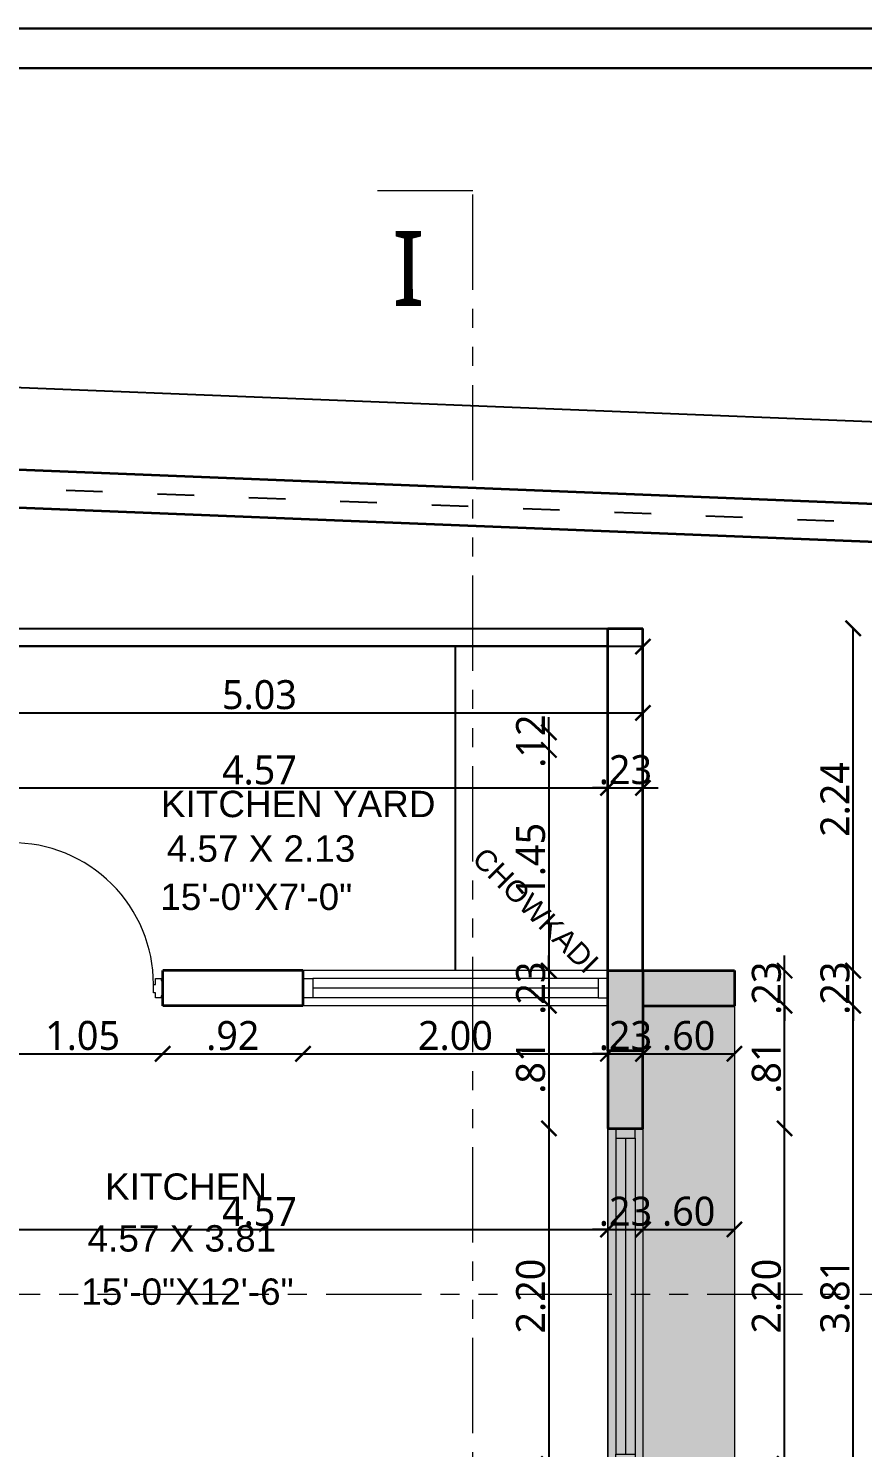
# Model space of a CAD drawing. Extents: x 2450 to 2649, y -7 to 131.
# Drawn here: x 2469.02 to 2474.49, y 39.05 to 48.36 of the extents above; entities that cross this region are included whole.
import ezdxf

# ---------------------------------------------------------------- set-up
doc = ezdxf.new("R2010")
doc.units = 0
doc.header["$MEASUREMENT"] = 0
doc.header["$PDMODE"] = 34
for name, pattern in [('ACAD_ISO03W100', [30, 12, -18]), ('HIDDEN', [0.375, 0.25, -0.125]), ('PHANTOM2', [1.25, 0.625, -0.125, 0.125, -0.125, 0.125, -0.125])]:
    doc.linetypes.add(name, pattern=pattern)
doc.layers.add('BAS LINE', color=130, linetype='Continuous')
for name, color, linetype, lineweight in [('COLUMN', 5, 'Continuous', 35), ('DOOR-WINDOW', 35, 'Continuous', 13), ('PLOT', 230, 'Continuous', 35), ('SECTION LINE', 3, 'PHANTOM2', 5), ('TEXT-1', 7, 'Continuous', 9), ('WALL', 30, 'Continuous', 35), ('WINDOW-LINE', 25, 'Continuous', 9)]:
    doc.layers.add(name, color=color, linetype=linetype, lineweight=lineweight)
for name, color, linetype, lineweight, true_color in [('DIM_1', 7, 'Continuous', 13, 0x000000), ('HEATCH BEAM BOTTOM', 7, 'Continuous', 13, 0x92bdc9), ('R.C.C PROJATION', 7, 'HIDDEN', 13, 0xa32900), ('SHEET', 7, 'Continuous', 30, 0x121212), ('WORKING DIM', 7, 'Continuous', 15, 0x292929)]:
    doc.layers.add(name, color=color, linetype=linetype, lineweight=lineweight, true_color=true_color)
doc.layers.add('TALLOS', color=7, linetype='Continuous', true_color=0x763432)
doc.styles.add('AR', font='arial.ttf')
doc.styles.add('ARIAL', font='arial.ttf')
doc.styles.add('COMPLEX', font='complex.shx')
doc.styles.get("Standard").update_dxf_attribs({"font": 'malgunsl.ttf'})
doc.dimstyles.new('2310', dxfattribs={"dimtxt": 0.19, "dimasz": 0.08, "dimexe": 0.18, "dimexo": 0.0625, "dimgap": 0.005, "dimtad": 0, "dimzin": 0, "dimdsep": 46, "dimtxsty": 'AR', "dimblk": 'ARCHTICK', "dimcen": 0.09, "dimse1": 1, "dimse2": 1, "dimaunit": 1, "dimadec": 4, "dimazin": 0, "dimtfac": 1, "dimtofl": 0, "dimtmove": 0, "dimatfit": 3, "dimfxl": 0.18, "dimtolj": 1, "dimtzin": 0, "dimarcsym": 0})
doc.dimstyles.new('R07', dxfattribs={"dimtxt": 0.19, "dimasz": 0.1, "dimexe": 0.18, "dimexo": 0.0625, "dimgap": 0.02, "dimtad": 1, "dimzin": 4, "dimdsep": 46, "dimtxsty": 'Standard', "dimblk": 'ARCHTICK', "dimcen": 0, "dimse1": 1, "dimse2": 1, "dimclrd": 256, "dimclre": 48, "dimclrt": 256, "dimadec": 0, "dimazin": 0, "dimtm": 1e-09, "dimtfac": 1, "dimtix": 1, "dimtmove": 1, "dimatfit": 3, "dimfxl": 0.18, "dimtolj": 1, "dimtzin": 0, "dimlwe": 15, "dimarcsym": 0})

# ---------------------------------------------------------------- blocks, each defined once
blk = doc.blocks.new('_ArchTick')
at = {"color": 0, "linetype": 'ByBlock', "const_width": 0.15}
blk.add_lwpolyline([(-0.5, -0.5), (0.5, 0.5)], dxfattribs=at)
blk = doc.blocks.new('*D3021')
at = {"layer": 'DEFPOINTS', "color": 0, "transparency": 16777216}
for p in [(2452.0549, 46.0174), (2476.1273, 45.7138), (2476.101, 45.0546)]:
    blk.add_point(p, dxfattribs=at)
at = {"layer": 'DIM_1', "color": 0, "lineweight": -2, "transparency": 16777216}
for p, q in [((2452.0813, 46.6765), (2463.4105, 46.2229)), ((2476.1273, 45.7138), (2464.7981, 46.1674))]:
    blk.add_line(p, q, dxfattribs=at)
at = {"layer": 'DIM_1', "color": 0, "lineweight": -2, "transparency": 16777216, "xscale": 0.08, "yscale": 0.08, "zscale": 0.08}
for p, rotation in [((2452.0813, 46.6765), 177.707262996254), ((2476.1273, 45.7138), 357.7072629962539)]:
    blk.add_blockref('_ArchTick', p, dxfattribs=dict(at, rotation=rotation))
at = {"layer": 'DIM_1', "color": 0, "transparency": 16777216, "char_height": 0.19, "attachment_point": 5, "rotation": 357.70726, "style": 'AR'}
for s, insert in [('\\A1;24.07', (2464.1084, 46.2971)), ('\\A1;[78\'-11 1/2"]', (2464.0992, 46.0673))]:
    blk.add_mtext(s, dxfattribs=dict(at, insert=insert))
blk = doc.blocks.new('*U26')
at = {"layer": 'WINDOW-LINE'}
for p, q in [((175536.9, -38809.01), (175536.9, -38730.75)), ((175545.9, -38809.01), (175545.9, -38730.75))]:
    blk.add_line(p, q, dxfattribs=at)
at = {"layer": 'WINDOW-LINE', "color": 35, "true_color": 0x9d754d}
for p, q in [((175538.9, -38806.51), (175538.9, -38733.25)), ((175543.9, -38806.51), (175543.9, -38733.25))]:
    blk.add_line(p, q, dxfattribs=at)
at = {"layer": 'WINDOW-LINE', "color": 4, "true_color": 0x24ffff}
blk.add_line((175541.4, -38806.51), (175541.4, -38733.25), dxfattribs=at)
at = {"layer": 'WINDOW-LINE'}
for points in [[(175536.9, -38730.75), (175545.9, -38730.75), (175545.9, -38730.75), (175536.9, -38730.75)], [(175536.9, -38809.01), (175545.9, -38809.01), (175545.9, -38809.01), (175536.9, -38809.01)]]:
    blk.add_lwpolyline(points, close=True, dxfattribs=at)
at = {"layer": 'WINDOW-LINE', "color": 35, "true_color": 0x9d754d}
for points in [[(175538.9, -38730.75), (175543.9, -38730.75), (175543.9, -38733.25), (175538.9, -38733.25)], [(175538.9, -38809.01), (175543.9, -38809.01), (175543.9, -38806.51), (175538.9, -38806.51)]]:
    blk.add_lwpolyline(points, close=True, dxfattribs=at)
blk = doc.blocks.new('*U15')
at = {"layer": 'DOOR-WINDOW'}
for points in [[(0.0492, 0.954), (0.0492, 0.0263), (0.0605, 0.0263), (0.0605, 0.954), (0.0492, 0.954)], [(0, 0.05), (0, -0.05), (0.0105, -0.05), (0.0105, -0.0625), (0.048, -0.0625), (0.048, -0.0313), (0.0605, -0.0313), (0.0605, 0.025), (0.048, 0.025), (0.048, 0.0625), (0.0105, 0.0625), (0.0105, 0.05)], [(1.05, 0.05), (1.05, -0.05), (1.0395, -0.05), (1.0395, -0.0625), (1.002, -0.0625), (1.002, -0.0313), (0.9895, -0.0313), (0.9895, 0.025), (1.002, 0.025), (1.002, 0.0625), (1.0395, 0.0625), (1.0395, 0.05)]]:
    blk.add_lwpolyline(points, close=True, dxfattribs=at)
blk.add_arc((0.0605, 0.025), 0.929, 360, 90.36666, dxfattribs=at)
blk = doc.blocks.new('*U38')
at = {"layer": 'WINDOW-LINE'}
for p, q in [((175536.9, -38812.92), (175536.9, -38726.84)), ((175545.9, -38812.92), (175545.9, -38726.84))]:
    blk.add_line(p, q, dxfattribs=at)
at = {"layer": 'WINDOW-LINE', "color": 35, "true_color": 0x9d754d}
for p, q in [((175538.9, -38810.42), (175538.9, -38729.34)), ((175543.9, -38810.42), (175543.9, -38729.34))]:
    blk.add_line(p, q, dxfattribs=at)
at = {"layer": 'WINDOW-LINE', "color": 4, "true_color": 0x24ffff}
blk.add_line((175541.4, -38810.42), (175541.4, -38729.34), dxfattribs=at)
at = {"layer": 'WINDOW-LINE'}
for points in [[(175536.9, -38726.84), (175545.9, -38726.84), (175545.9, -38726.84), (175536.9, -38726.84)], [(175536.9, -38812.92), (175545.9, -38812.92), (175545.9, -38812.92), (175536.9, -38812.92)]]:
    blk.add_lwpolyline(points, close=True, dxfattribs=at)
at = {"layer": 'WINDOW-LINE', "color": 35, "true_color": 0x9d754d}
for points in [[(175538.9, -38726.84), (175543.9, -38726.84), (175543.9, -38729.34), (175538.9, -38729.34)], [(175538.9, -38812.92), (175543.9, -38812.92), (175543.9, -38810.42), (175538.9, -38810.42)]]:
    blk.add_lwpolyline(points, close=True, dxfattribs=at)
blk = doc.blocks.new('*D3039')
at = {"layer": 'DEFPOINTS', "color": 0, "transparency": 16777216}
for p in [(2472.8201, 43.3769), (2468.2501, 43.1014), (2472.8201, 43.1014)]:
    blk.add_point(p, dxfattribs=at)
at = {"layer": 'WORKING DIM', "lineweight": -2, "transparency": 16777216}
blk.add_line((2468.2501, 43.3769), (2472.8201, 43.3769), dxfattribs=at)
at = {"layer": 'WORKING DIM', "lineweight": -2, "transparency": 16777216, "xscale": 0.1, "yscale": 0.1, "zscale": 0.1, "rotation": 180}
blk.add_blockref('_ArchTick', (2468.2501, 43.3769), dxfattribs=at)
at = {"layer": 'WORKING DIM', "lineweight": -2, "transparency": 16777216, "xscale": 0.1, "yscale": 0.1, "zscale": 0.1}
blk.add_blockref('_ArchTick', (2472.8201, 43.3769), dxfattribs=at)
at = {"layer": 'WORKING DIM', "transparency": 16777216, "insert": (2470.5351, 43.4935), "char_height": 0.19, "attachment_point": 5}
blk.add_mtext('\\A1;4.57', dxfattribs=at)
blk = doc.blocks.new('*D3040')
at = {"layer": 'DEFPOINTS', "color": 0, "transparency": 16777216}
for p in [(2473.0501, 43.3769), (2472.8201, 43.1014), (2473.0501, 43.1014)]:
    blk.add_point(p, dxfattribs=at)
at = {"layer": 'WORKING DIM', "lineweight": -2, "transparency": 16777216}
for p, q in [((2472.8201, 43.3769), (2472.7201, 43.3769)), ((2472.8201, 43.3769), (2473.0501, 43.3769)), ((2473.0501, 43.3769), (2473.1501, 43.3769))]:
    blk.add_line(p, q, dxfattribs=at)
at = {"layer": 'WORKING DIM', "lineweight": -2, "transparency": 16777216, "xscale": 0.1, "yscale": 0.1, "zscale": 0.1}
blk.add_blockref('_ArchTick', (2472.8201, 43.3769), dxfattribs=at)
at = {"layer": 'WORKING DIM', "lineweight": -2, "transparency": 16777216, "xscale": 0.1, "yscale": 0.1, "zscale": 0.1, "rotation": 180}
blk.add_blockref('_ArchTick', (2473.0501, 43.3769), dxfattribs=at)
at = {"layer": 'WORKING DIM', "transparency": 16777216, "insert": (2472.9351, 43.4952), "char_height": 0.19, "attachment_point": 5}
blk.add_mtext('\\A1;.23', dxfattribs=at)
blk = doc.blocks.new('*D3046')
at = {"layer": 'DEFPOINTS', "color": 0, "transparency": 16777216}
for p in [(2473.0501, 43.8688), (2468.0201, 43.335), (2473.0501, 43.22)]:
    blk.add_point(p, dxfattribs=at)
at = {"layer": 'WORKING DIM', "lineweight": -2, "transparency": 16777216}
blk.add_line((2468.0201, 43.8688), (2473.0501, 43.8688), dxfattribs=at)
at = {"layer": 'WORKING DIM', "lineweight": -2, "transparency": 16777216, "xscale": 0.1, "yscale": 0.1, "zscale": 0.1, "rotation": 180}
blk.add_blockref('_ArchTick', (2468.0201, 43.8688), dxfattribs=at)
at = {"layer": 'WORKING DIM', "lineweight": -2, "transparency": 16777216, "xscale": 0.1, "yscale": 0.1, "zscale": 0.1}
blk.add_blockref('_ArchTick', (2473.0501, 43.8688), dxfattribs=at)
at = {"layer": 'WORKING DIM', "transparency": 16777216, "insert": (2470.5351, 43.9871), "char_height": 0.19, "attachment_point": 5}
blk.add_mtext('\\A1;5.03', dxfattribs=at)
blk = doc.blocks.new('*D3064')
at = {"layer": 'DEFPOINTS', "color": 0, "transparency": 16777216}
for p in [(2473.7998, 41.9485), (2474.429, 41.9485), (2473.7998, 38.1385)]:
    blk.add_point(p, dxfattribs=at)
at = {"layer": 'WORKING DIM', "lineweight": -2, "transparency": 16777216}
blk.add_line((2474.429, 38.1385), (2474.429, 41.9485), dxfattribs=at)
at = {"layer": 'WORKING DIM', "lineweight": -2, "transparency": 16777216, "xscale": 0.1, "yscale": 0.1, "zscale": 0.1}
for p, rotation in [((2474.429, 41.9485), 90), ((2474.429, 38.1385), 270)]:
    blk.add_blockref('_ArchTick', p, dxfattribs=dict(at, rotation=rotation))
at = {"layer": 'WORKING DIM', "transparency": 16777216, "insert": (2474.3102, 40.0435), "char_height": 0.19, "attachment_point": 5, "rotation": 90}
blk.add_mtext('\\A1;3.81', dxfattribs=at)
blk = doc.blocks.new('*D3065')
at = {"layer": 'DEFPOINTS', "color": 0, "transparency": 16777216}
for p in [(2473.3501, 42.1785), (2473.9793, 42.1785), (2473.3501, 41.9485)]:
    blk.add_point(p, dxfattribs=at)
at = {"layer": 'WORKING DIM', "lineweight": -2, "transparency": 16777216}
for p, q in [((2473.9793, 42.1785), (2473.9793, 42.2785)), ((2473.9793, 41.9485), (2473.9793, 42.1785)), ((2473.9793, 41.9485), (2473.9793, 41.8485))]:
    blk.add_line(p, q, dxfattribs=at)
at = {"layer": 'WORKING DIM', "lineweight": -2, "transparency": 16777216, "xscale": 0.1, "yscale": 0.1, "zscale": 0.1}
for p, rotation in [((2473.9793, 42.1785), 270), ((2473.9793, 41.9485), 90)]:
    blk.add_blockref('_ArchTick', p, dxfattribs=dict(at, rotation=rotation))
at = {"layer": 'WORKING DIM', "transparency": 16777216, "insert": (2473.861, 42.0635), "char_height": 0.19, "attachment_point": 5, "rotation": 90}
blk.add_mtext('\\A1;.23', dxfattribs=at)
blk = doc.blocks.new('*D3069')
at = {"layer": 'DEFPOINTS', "color": 0, "transparency": 16777216}
for p in [(2472.4855, 41.1435), (2473.9793, 41.1435), (2472.8202, 38.9435)]:
    blk.add_point(p, dxfattribs=at)
at = {"layer": 'WORKING DIM', "lineweight": -2, "transparency": 16777216}
blk.add_line((2473.9793, 38.9435), (2473.9793, 41.1435), dxfattribs=at)
at = {"layer": 'WORKING DIM', "lineweight": -2, "transparency": 16777216, "xscale": 0.1, "yscale": 0.1, "zscale": 0.1}
for p, rotation in [((2473.9793, 41.1435), 90), ((2473.9793, 38.9435), 270)]:
    blk.add_blockref('_ArchTick', p, dxfattribs=dict(at, rotation=rotation))
at = {"layer": 'WORKING DIM', "transparency": 16777216, "insert": (2473.861, 40.0435), "char_height": 0.19, "attachment_point": 5, "rotation": 90}
blk.add_mtext('\\A1;2.20', dxfattribs=at)
blk = doc.blocks.new('*D3071')
at = {"layer": 'DEFPOINTS', "color": 0, "transparency": 16777216}
for p in [(2473.3501, 41.9485), (2473.9793, 41.9485), (2473.0502, 41.1435)]:
    blk.add_point(p, dxfattribs=at)
at = {"layer": 'WORKING DIM', "lineweight": -2, "transparency": 16777216}
blk.add_line((2473.9793, 41.1435), (2473.9793, 41.9485), dxfattribs=at)
at = {"layer": 'WORKING DIM', "lineweight": -2, "transparency": 16777216, "xscale": 0.1, "yscale": 0.1, "zscale": 0.1}
for p, rotation in [((2473.9793, 41.9485), 90), ((2473.9793, 41.1435), 270)]:
    blk.add_blockref('_ArchTick', p, dxfattribs=dict(at, rotation=rotation))
at = {"layer": 'WORKING DIM', "transparency": 16777216, "insert": (2473.8605, 41.546), "char_height": 0.19, "attachment_point": 5, "rotation": 90}
blk.add_mtext('\\A1;.81', dxfattribs=at)
blk = doc.blocks.new('*D3072')
at = {"layer": 'DEFPOINTS', "color": 0, "transparency": 16777216}
for p in [(2473.3501, 42.1785), (2474.429, 42.1785), (2473.3501, 41.9485)]:
    blk.add_point(p, dxfattribs=at)
at = {"layer": 'WORKING DIM', "lineweight": -2, "transparency": 16777216}
for p, q in [((2474.429, 42.1785), (2474.429, 42.2785)), ((2474.429, 41.9485), (2474.429, 42.1785)), ((2474.429, 41.9485), (2474.429, 41.8485))]:
    blk.add_line(p, q, dxfattribs=at)
at = {"layer": 'WORKING DIM', "lineweight": -2, "transparency": 16777216, "xscale": 0.1, "yscale": 0.1, "zscale": 0.1}
for p, rotation in [((2474.429, 42.1785), 270), ((2474.429, 41.9485), 90)]:
    blk.add_blockref('_ArchTick', p, dxfattribs=dict(at, rotation=rotation))
at = {"layer": 'WORKING DIM', "transparency": 16777216, "insert": (2474.3107, 42.0635), "char_height": 0.19, "attachment_point": 5, "rotation": 90}
blk.add_mtext('\\A1;.23', dxfattribs=at)
blk = doc.blocks.new('*D3073')
at = {"layer": 'DEFPOINTS', "color": 0, "transparency": 16777216}
for p in [(2473.0501, 44.4235), (2474.429, 44.4235), (2473.0501, 42.1785)]:
    blk.add_point(p, dxfattribs=at)
at = {"layer": 'WORKING DIM', "lineweight": -2, "transparency": 16777216}
blk.add_line((2474.429, 42.1785), (2474.429, 44.4235), dxfattribs=at)
at = {"layer": 'WORKING DIM', "lineweight": -2, "transparency": 16777216, "xscale": 0.1, "yscale": 0.1, "zscale": 0.1}
for p, rotation in [((2474.429, 44.4235), 90), ((2474.429, 42.1785), 270)]:
    blk.add_blockref('_ArchTick', p, dxfattribs=dict(at, rotation=rotation))
at = {"layer": 'WORKING DIM', "transparency": 16777216, "insert": (2474.311, 43.301), "char_height": 0.19, "attachment_point": 5, "rotation": 90}
blk.add_mtext('\\A1;2.24', dxfattribs=at)
blk = doc.blocks.new('*D3145')
at = {"layer": 'DEFPOINTS', "color": 0, "transparency": 16777216}
for p in [(2472.8201, 43.7414), (2472.4331, 43.6264), (2472.8201, 43.6264)]:
    blk.add_point(p, dxfattribs=at)
at = {"layer": 'WORKING DIM', "lineweight": -2, "transparency": 16777216}
for p, q in [((2472.4331, 43.7414), (2472.4331, 43.8414)), ((2472.4331, 43.7414), (2472.4331, 43.6264)), ((2472.4331, 43.6264), (2472.4331, 43.5264))]:
    blk.add_line(p, q, dxfattribs=at)
at = {"layer": 'WORKING DIM', "lineweight": -2, "transparency": 16777216, "xscale": 0.1, "yscale": 0.1, "zscale": 0.1}
for p, rotation in [((2472.4331, 43.7414), 270), ((2472.4331, 43.6264), 90)]:
    blk.add_blockref('_ArchTick', p, dxfattribs=dict(at, rotation=rotation))
at = {"layer": 'WORKING DIM', "transparency": 16777216, "insert": (2472.3146, 43.6839), "char_height": 0.19, "attachment_point": 5, "rotation": 90}
blk.add_mtext('\\A1;.12', dxfattribs=at)
blk = doc.blocks.new('*D3146')
at = {"layer": 'DEFPOINTS', "color": 0, "transparency": 16777216}
for p in [(2472.8201, 43.6264), (2472.4331, 42.1785), (2472.8202, 42.1785)]:
    blk.add_point(p, dxfattribs=at)
at = {"layer": 'WORKING DIM', "lineweight": -2, "transparency": 16777216}
blk.add_line((2472.4331, 43.6264), (2472.4331, 42.1785), dxfattribs=at)
at = {"layer": 'WORKING DIM', "lineweight": -2, "transparency": 16777216, "xscale": 0.1, "yscale": 0.1, "zscale": 0.1}
for p, rotation in [((2472.4331, 43.6264), 90), ((2472.4331, 42.1785), 270)]:
    blk.add_blockref('_ArchTick', p, dxfattribs=dict(at, rotation=rotation))
at = {"layer": 'WORKING DIM', "transparency": 16777216, "insert": (2472.3143, 42.9024), "char_height": 0.19, "attachment_point": 5, "rotation": 90}
blk.add_mtext('\\A1;1.45', dxfattribs=at)
blk = doc.blocks.new('*D3147')
at = {"layer": 'DEFPOINTS', "color": 0, "transparency": 16777216}
for p in [(2472.8202, 42.1785), (2472.4331, 41.9485), (2472.8201, 41.9485)]:
    blk.add_point(p, dxfattribs=at)
at = {"layer": 'WORKING DIM', "lineweight": -2, "transparency": 16777216}
for p, q in [((2472.4331, 42.1785), (2472.4331, 42.2785)), ((2472.4331, 42.1785), (2472.4331, 41.9485)), ((2472.4331, 41.9485), (2472.4331, 41.8485))]:
    blk.add_line(p, q, dxfattribs=at)
at = {"layer": 'WORKING DIM', "lineweight": -2, "transparency": 16777216, "xscale": 0.1, "yscale": 0.1, "zscale": 0.1}
for p, rotation in [((2472.4331, 42.1785), 270), ((2472.4331, 41.9485), 90)]:
    blk.add_blockref('_ArchTick', p, dxfattribs=dict(at, rotation=rotation))
at = {"layer": 'WORKING DIM', "transparency": 16777216, "insert": (2472.3148, 42.0635), "char_height": 0.19, "attachment_point": 5, "rotation": 90}
blk.add_mtext('\\A1;.23', dxfattribs=at)
blk = doc.blocks.new('*D3148')
at = {"layer": 'DEFPOINTS', "color": 0, "transparency": 16777216}
for p in [(2472.8201, 41.9485), (2472.4331, 41.1435), (2472.9352, 41.1435)]:
    blk.add_point(p, dxfattribs=at)
at = {"layer": 'WORKING DIM', "lineweight": -2, "transparency": 16777216}
blk.add_line((2472.4331, 41.9485), (2472.4331, 41.1435), dxfattribs=at)
at = {"layer": 'WORKING DIM', "lineweight": -2, "transparency": 16777216, "xscale": 0.1, "yscale": 0.1, "zscale": 0.1}
for p, rotation in [((2472.4331, 41.9485), 90), ((2472.4331, 41.1435), 270)]:
    blk.add_blockref('_ArchTick', p, dxfattribs=dict(at, rotation=rotation))
at = {"layer": 'WORKING DIM', "transparency": 16777216, "insert": (2472.3142, 41.546), "char_height": 0.19, "attachment_point": 5, "rotation": 90}
blk.add_mtext('\\A1;.81', dxfattribs=at)
blk = doc.blocks.new('*D3149')
at = {"layer": 'DEFPOINTS', "color": 0, "transparency": 16777216}
for p in [(2472.9352, 41.1435), (2472.4331, 38.9435), (2472.9351, 38.9435)]:
    blk.add_point(p, dxfattribs=at)
at = {"layer": 'WORKING DIM', "lineweight": -2, "transparency": 16777216}
blk.add_line((2472.4331, 41.1435), (2472.4331, 38.9435), dxfattribs=at)
at = {"layer": 'WORKING DIM', "lineweight": -2, "transparency": 16777216, "xscale": 0.1, "yscale": 0.1, "zscale": 0.1}
for p, rotation in [((2472.4331, 41.1435), 90), ((2472.4331, 38.9435), 270)]:
    blk.add_blockref('_ArchTick', p, dxfattribs=dict(at, rotation=rotation))
at = {"layer": 'WORKING DIM', "transparency": 16777216, "insert": (2472.3148, 40.0435), "char_height": 0.19, "attachment_point": 5, "rotation": 90}
blk.add_mtext('\\A1;2.20', dxfattribs=at)
blk = doc.blocks.new('*D3178')
at = {"layer": 'DEFPOINTS', "color": 0, "transparency": 16777216}
for p in [(2468.8502, 41.9485), (2469.9002, 41.9485), (2469.9002, 41.633)]:
    blk.add_point(p, dxfattribs=at)
at = {"layer": 'WORKING DIM', "lineweight": -2, "transparency": 16777216}
blk.add_line((2468.8502, 41.633), (2469.9002, 41.633), dxfattribs=at)
at = {"layer": 'WORKING DIM', "lineweight": -2, "transparency": 16777216, "xscale": 0.1, "yscale": 0.1, "zscale": 0.1, "rotation": 180}
blk.add_blockref('_ArchTick', (2468.8502, 41.633), dxfattribs=at)
at = {"layer": 'WORKING DIM', "lineweight": -2, "transparency": 16777216, "xscale": 0.1, "yscale": 0.1, "zscale": 0.1}
blk.add_blockref('_ArchTick', (2469.9002, 41.633), dxfattribs=at)
at = {"layer": 'WORKING DIM', "transparency": 16777216, "insert": (2469.3752, 41.7518), "char_height": 0.19, "attachment_point": 5}
blk.add_mtext('\\A1;1.05', dxfattribs=at)
blk = doc.blocks.new('*D3179')
at = {"layer": 'DEFPOINTS', "color": 0, "transparency": 16777216}
for p in [(2470.8202, 42.0635), (2469.9002, 41.9485), (2470.8202, 41.633)]:
    blk.add_point(p, dxfattribs=at)
at = {"layer": 'WORKING DIM', "lineweight": -2, "transparency": 16777216}
blk.add_line((2469.9002, 41.633), (2470.8202, 41.633), dxfattribs=at)
at = {"layer": 'WORKING DIM', "lineweight": -2, "transparency": 16777216, "xscale": 0.1, "yscale": 0.1, "zscale": 0.1, "rotation": 180}
blk.add_blockref('_ArchTick', (2469.9002, 41.633), dxfattribs=at)
at = {"layer": 'WORKING DIM', "lineweight": -2, "transparency": 16777216, "xscale": 0.1, "yscale": 0.1, "zscale": 0.1}
blk.add_blockref('_ArchTick', (2470.8202, 41.633), dxfattribs=at)
at = {"layer": 'WORKING DIM', "transparency": 16777216, "insert": (2470.3602, 41.7512), "char_height": 0.19, "attachment_point": 5}
blk.add_mtext('\\A1;.92', dxfattribs=at)
blk = doc.blocks.new('*D3180')
at = {"layer": 'DEFPOINTS', "color": 0, "transparency": 16777216}
for p in [(2470.8202, 42.0635), (2472.8202, 41.9485), (2472.8202, 41.633)]:
    blk.add_point(p, dxfattribs=at)
at = {"layer": 'WORKING DIM', "lineweight": -2, "transparency": 16777216}
blk.add_line((2470.8202, 41.633), (2472.8202, 41.633), dxfattribs=at)
at = {"layer": 'WORKING DIM', "lineweight": -2, "transparency": 16777216, "xscale": 0.1, "yscale": 0.1, "zscale": 0.1, "rotation": 180}
blk.add_blockref('_ArchTick', (2470.8202, 41.633), dxfattribs=at)
at = {"layer": 'WORKING DIM', "lineweight": -2, "transparency": 16777216, "xscale": 0.1, "yscale": 0.1, "zscale": 0.1}
blk.add_blockref('_ArchTick', (2472.8202, 41.633), dxfattribs=at)
at = {"layer": 'WORKING DIM', "transparency": 16777216, "insert": (2471.8202, 41.7513), "char_height": 0.19, "attachment_point": 5}
blk.add_mtext('\\A1;2.00', dxfattribs=at)
blk = doc.blocks.new('*D3181')
at = {"layer": 'DEFPOINTS', "color": 0, "transparency": 16777216}
for p in [(2472.8202, 41.9485), (2473.0501, 41.9485), (2473.0501, 41.633)]:
    blk.add_point(p, dxfattribs=at)
at = {"layer": 'WORKING DIM', "lineweight": -2, "transparency": 16777216}
for p, q in [((2472.8202, 41.633), (2472.7202, 41.633)), ((2472.8202, 41.633), (2473.0501, 41.633)), ((2473.0501, 41.633), (2473.1501, 41.633))]:
    blk.add_line(p, q, dxfattribs=at)
at = {"layer": 'WORKING DIM', "lineweight": -2, "transparency": 16777216, "xscale": 0.1, "yscale": 0.1, "zscale": 0.1}
blk.add_blockref('_ArchTick', (2472.8202, 41.633), dxfattribs=at)
at = {"layer": 'WORKING DIM', "lineweight": -2, "transparency": 16777216, "xscale": 0.1, "yscale": 0.1, "zscale": 0.1, "rotation": 180}
blk.add_blockref('_ArchTick', (2473.0501, 41.633), dxfattribs=at)
at = {"layer": 'WORKING DIM', "transparency": 16777216, "insert": (2472.9352, 41.7513), "char_height": 0.19, "attachment_point": 5}
blk.add_mtext('\\A1;.23', dxfattribs=at)
blk = doc.blocks.new('*D3182')
at = {"layer": 'DEFPOINTS', "color": 0, "transparency": 16777216}
for p in [(2473.0501, 41.9485), (2473.6501, 41.9485), (2473.6501, 41.633)]:
    blk.add_point(p, dxfattribs=at)
at = {"layer": 'WORKING DIM', "lineweight": -2, "transparency": 16777216}
blk.add_line((2473.0501, 41.633), (2473.6501, 41.633), dxfattribs=at)
at = {"layer": 'WORKING DIM', "lineweight": -2, "transparency": 16777216, "xscale": 0.1, "yscale": 0.1, "zscale": 0.1, "rotation": 180}
blk.add_blockref('_ArchTick', (2473.0501, 41.633), dxfattribs=at)
at = {"layer": 'WORKING DIM', "lineweight": -2, "transparency": 16777216, "xscale": 0.1, "yscale": 0.1, "zscale": 0.1}
blk.add_blockref('_ArchTick', (2473.6501, 41.633), dxfattribs=at)
at = {"layer": 'WORKING DIM', "transparency": 16777216, "insert": (2473.3501, 41.7513), "char_height": 0.19, "attachment_point": 5}
blk.add_mtext('\\A1;.60', dxfattribs=at)
blk = doc.blocks.new('*D3190')
at = {"layer": 'DEFPOINTS', "color": 0, "transparency": 16777216}
for p in [(2468.2501, 41.9485), (2472.8202, 41.1435), (2472.8202, 40.4806)]:
    blk.add_point(p, dxfattribs=at)
at = {"layer": 'WORKING DIM', "lineweight": -2, "transparency": 16777216}
blk.add_line((2468.2501, 40.4806), (2472.8202, 40.4806), dxfattribs=at)
at = {"layer": 'WORKING DIM', "lineweight": -2, "transparency": 16777216, "xscale": 0.1, "yscale": 0.1, "zscale": 0.1, "rotation": 180}
blk.add_blockref('_ArchTick', (2468.2501, 40.4806), dxfattribs=at)
at = {"layer": 'WORKING DIM', "lineweight": -2, "transparency": 16777216, "xscale": 0.1, "yscale": 0.1, "zscale": 0.1}
blk.add_blockref('_ArchTick', (2472.8202, 40.4806), dxfattribs=at)
at = {"layer": 'WORKING DIM', "transparency": 16777216, "insert": (2470.5352, 40.5972), "char_height": 0.19, "attachment_point": 5}
blk.add_mtext('\\A1;4.57', dxfattribs=at)
blk = doc.blocks.new('*D3191')
at = {"layer": 'DEFPOINTS', "color": 0, "transparency": 16777216}
for p in [(2472.8202, 41.1435), (2473.0502, 41.1435), (2473.0502, 40.4806)]:
    blk.add_point(p, dxfattribs=at)
at = {"layer": 'WORKING DIM', "lineweight": -2, "transparency": 16777216}
for p, q in [((2472.8202, 40.4806), (2472.7202, 40.4806)), ((2472.8202, 40.4806), (2473.0502, 40.4806)), ((2473.0502, 40.4806), (2473.1502, 40.4806))]:
    blk.add_line(p, q, dxfattribs=at)
at = {"layer": 'WORKING DIM', "lineweight": -2, "transparency": 16777216, "xscale": 0.1, "yscale": 0.1, "zscale": 0.1}
blk.add_blockref('_ArchTick', (2472.8202, 40.4806), dxfattribs=at)
at = {"layer": 'WORKING DIM', "lineweight": -2, "transparency": 16777216, "xscale": 0.1, "yscale": 0.1, "zscale": 0.1, "rotation": 180}
blk.add_blockref('_ArchTick', (2473.0502, 40.4806), dxfattribs=at)
at = {"layer": 'WORKING DIM', "transparency": 16777216, "insert": (2472.9352, 40.5989), "char_height": 0.19, "attachment_point": 5}
blk.add_mtext('\\A1;.23', dxfattribs=at)
blk = doc.blocks.new('*D3192')
at = {"layer": 'DEFPOINTS', "color": 0, "transparency": 16777216}
for p in [(2473.0502, 41.1435), (2473.6501, 41.1435), (2473.6501, 40.4806)]:
    blk.add_point(p, dxfattribs=at)
at = {"layer": 'WORKING DIM', "lineweight": -2, "transparency": 16777216}
blk.add_line((2473.0502, 40.4806), (2473.6501, 40.4806), dxfattribs=at)
at = {"layer": 'WORKING DIM', "lineweight": -2, "transparency": 16777216, "xscale": 0.1, "yscale": 0.1, "zscale": 0.1, "rotation": 180}
blk.add_blockref('_ArchTick', (2473.0502, 40.4806), dxfattribs=at)
at = {"layer": 'WORKING DIM', "lineweight": -2, "transparency": 16777216, "xscale": 0.1, "yscale": 0.1, "zscale": 0.1}
blk.add_blockref('_ArchTick', (2473.6501, 40.4806), dxfattribs=at)
at = {"layer": 'WORKING DIM', "transparency": 16777216, "insert": (2473.3502, 40.5989), "char_height": 0.19, "attachment_point": 5}
blk.add_mtext('\\A1;.60', dxfattribs=at)
blk = doc.blocks.new('*D3240')
at = {"layer": 'DEFPOINTS', "color": 0, "transparency": 16777216}
for p in [(2455.1828, 44.3039), (2473.0501, 43.7414), (2455.1828, 43.2164)]:
    blk.add_point(p, dxfattribs=at)
at = {"layer": 'WORKING DIM', "lineweight": -2, "transparency": 16777216}
blk.add_line((2473.0501, 44.3039), (2455.1828, 44.3039), dxfattribs=at)
at = {"layer": 'WORKING DIM', "lineweight": -2, "transparency": 16777216, "xscale": 0.1, "yscale": 0.1, "zscale": 0.1, "rotation": 180}
blk.add_blockref('_ArchTick', (2455.1828, 44.3039), dxfattribs=at)
at = {"layer": 'WORKING DIM', "lineweight": -2, "transparency": 16777216, "xscale": 0.1, "yscale": 0.1, "zscale": 0.1}
blk.add_blockref('_ArchTick', (2473.0501, 44.3039), dxfattribs=at)
at = {"layer": 'WORKING DIM', "transparency": 16777216, "insert": (2464.1165, 44.4227), "char_height": 0.19, "attachment_point": 5}
blk.add_mtext('\\A1;17.87', dxfattribs=at)

msp = doc.modelspace()

# ---------------------------------------------------------------- hatches: boundary and pattern name
at = {"layer": 'HEATCH BEAM BOTTOM', "ltscale": 10}
h = msp.add_hatch(dxfattribs=at)
h.set_pattern_fill('ANSI33', color=256, scale=0.5)
h.set_pattern_definition([(45, (0, 170.54396), (-0.0883883476, 0.0883883476), []), (45, (0.08839, 170.54396), (-0.0883883476, 0.0883883476), [0.0625, -0.03125])])
edge = h.paths.add_edge_path()
edge.add_line((2454.5824, 43.2164), (2455.4128, 43.2164))
edge.add_line((2455.4128, 43.2164), (2455.4128, 31.3135))
edge.add_line((2455.4128, 31.3135), (2460.5928, 31.3135))
edge.add_line((2460.5928, 31.3135), (2460.5928, 32.5385))
edge.add_line((2460.5928, 32.5385), (2467.0501, 32.5385))
edge.add_line((2467.0501, 32.5385), (2467.0501, 31.3135))
edge.add_line((2467.0501, 31.3135), (2471.3301, 31.3135))
edge.add_line((2471.3301, 31.3135), (2471.3301, 31.0835))
edge.add_line((2471.3301, 31.0835), (2471.3301, 27.1285))
edge.add_line((2471.3301, 27.1285), (2473.6501, 27.1285))
edge.add_line((2473.6501, 27.1285), (2473.6501, 31.0785))
edge.add_line((2473.6501, 31.0785), (2472.8201, 31.0835))
edge.add_line((2472.8201, 31.0835), (2472.8201, 31.3135))
edge.add_line((2472.8201, 31.3135), (2472.8201, 42.1785))
edge.add_line((2472.8201, 42.1785), (2473.6501, 42.1785))
edge.add_line((2473.6501, 42.1785), (2473.6501, 27.1285))
edge.add_line((2473.6501, 27.1285), (2454.5828, 27.1285))
edge.add_line((2454.5828, 27.1285), (2454.5828, 43.1987))

# ---------------------------------------------------------------- linework, layer by layer
at = {"layer": 'BAS LINE', "color": 7, "linetype": 'ACAD_ISO03W100', "lineweight": 25, "ltscale": 0.02}
msp.add_lwpolyline([(2452.0549, 46.0174), (2452.1457, 24.6491), (2462.4469, 24.6686), (2464.1003, 24.6779), (2466.8858, 24.6823), (2467.5572, 24.677), (2476.0943, 24.5248), (2476.101, 45.0546)], close=True, dxfattribs=at)
at = {"layer": 'COLUMN'}
msp.add_lwpolyline([(2473.0501, 41.6535), (2472.8201, 41.6535), (2472.8201, 42.1785), (2473.0501, 42.1785)], close=True, dxfattribs=at)
msp.add_lwpolyline([(2473.0501, 41.6535), (2472.8201, 41.6535), (2472.8201, 42.1785), (2473.0501, 42.1785)], close=True, dxfattribs=at)
at = {"layer": 'HEATCH BEAM BOTTOM'}
msp.add_lwpolyline([(2454.5824, 43.2164), (2455.4128, 43.2164), (2455.4128, 31.3135), (2460.5928, 31.3135), (2460.5928, 32.5385), (2467.0501, 32.5385), (2467.0501, 31.3135), (2472.8201, 31.3135), (2472.8201, 42.1785), (2473.6501, 42.1785), (2473.6501, 31.0835)], dxfattribs=at)
at = {"layer": 'PLOT', "color": 67, "ltscale": 0.1, "true_color": 0x727430, "flags": 128}
for points in [[(2467.4201, 45.5273), (2473.6501, 45.2778)], [(2467.4201, 45.2771), (2473.6501, 45.0276)], [(2473.6501, 45.2778), (2476.251, 45.1737), (2476.2443, 24.5221)], [(2473.6501, 45.0276), (2475.9509, 44.9355), (2475.9443, 24.5237)]]:
    msp.add_lwpolyline(points, dxfattribs=at)
at = {"layer": 'R.C.C PROJATION'}
msp.add_line((2473.6501, 41.9485), (2473.6501, 32.5385), dxfattribs=at)
at = {"layer": 'SECTION LINE'}
for points in [[(2471.1105, 22.8948), (2471.9351, 22.8948), (2471.9351, 47.2945), (2471.2183, 47.2945)], [(2450.9717, 40.875), (2450.9717, 40.0565), (2477.5815, 40.0565), (2477.5815, 40.8064)]]:
    msp.add_lwpolyline(points, dxfattribs=at)
at = {"layer": 'SHEET', "ltscale": 5}
for points in [[(2450.066, 48.359), (2450.066, 22.3261), (2486.8802, 22.3261), (2486.8802, 48.359)], [(2450.3261, 48.0988), (2450.3261, 22.5862), (2486.62, 22.5862), (2486.62, 48.0988)]]:
    msp.add_lwpolyline(points, close=True, dxfattribs=at)
at = {"layer": 'TALLOS'}
for p, q in [((2468.2501, 44.4235), (2472.8201, 44.4235)), ((2468.2501, 44.3085), (2472.8201, 44.3085)), ((2471.8201, 42.1785), (2471.8201, 44.3085))]:
    msp.add_line(p, q, dxfattribs=at)
at = {"layer": 'WALL'}
for p, q in [((2472.8201, 44.4235), (2473.0501, 44.4235)), ((2472.8201, 42.1785), (2472.8201, 44.4235)), ((2473.0501, 42.1785), (2473.0501, 44.4235)), ((2470.8202, 42.1785), (2469.9002, 42.1785)), ((2469.9002, 41.9485), (2469.9002, 42.1785)), ((2470.8202, 42.1785), (2470.8202, 41.9485)), ((2473.0501, 42.1785), (2473.6501, 42.1785)), ((2473.6501, 42.1785), (2473.6501, 41.9485)), ((2470.8202, 41.9485), (2469.9002, 41.9485)), ((2473.0501, 41.9485), (2473.6501, 41.9485))]:
    msp.add_line(p, q, dxfattribs=at)
msp.add_lwpolyline([(2472.8202, 41.1435), (2473.0501, 41.1435), (2473.0501, 41.6535), (2472.8202, 41.6535)], close=True, dxfattribs=at)

# ---------------------------------------------------------------- block references
at = {"layer": 'DOOR-WINDOW', "xscale": 0.02555555555552771, "yscale": 0.02555555555552771, "zscale": 0.02555555555552771}
for name, p, rotation in [('*U26', (1481.0344, -4443.9944), 89.99999999999997), ('*U38', (6958.9932, -950.7423), 180)]:
    msp.add_blockref(name, p, dxfattribs=dict(at, rotation=rotation))
at = {"layer": 'WINDOW-LINE'}
msp.add_blockref('*U15', (2468.8502, 42.0635), dxfattribs=at)

# ---------------------------------------------------------------- texts
at = {"layer": 'SECTION LINE', "color": 5, "insert": (2471.6205, 47.03), "char_height": 0.4914, "width": 0.737178, "attachment_point": 3, "rotation": 0.0594, "style": 'COMPLEX'}
msp.add_mtext('{\\fSegoe UI Light|b0|i0|c0|p34;I}', dxfattribs=at)
at = {"layer": 'TEXT-1', "color": 18, "ltscale": 10, "true_color": 0x000000, "char_height": 0.173107, "width": 1.998194, "attachment_point": 1, "style": 'ARIAL'}
for s, insert in [('\\A1;KITCHEN YARD', (2469.889, 43.3583)), ('\\A1;4.57 X 2.13', (2469.9267, 43.0657)), ('\\A1;KITCHEN ', (2469.5228, 40.8484)), ('\\A1;4.57 X 3.81', (2469.408, 40.509))]:
    msp.add_mtext(s, dxfattribs=dict(at, insert=insert))
at = {"layer": 'TEXT-1', "color": 18, "ltscale": 10, "true_color": 0x000000, "insert": (2472.0195, 42.9998), "char_height": 0.138486, "width": 1.598555, "attachment_point": 1, "rotation": 315, "style": 'ARIAL'}
msp.add_mtext('\\A1;CHOWKADI', dxfattribs=at)
at = {"layer": 'TEXT-1', "color": 146, "ltscale": 10, "true_color": 0x105689, "char_height": 0.173107, "width": 1.998194, "attachment_point": 1, "style": 'ARIAL'}
for s, insert in [('\\A1;15\'-0"X7\'-0"', (2469.8847, 42.7495)), ('\\A1;15\'-0"X12\'-6"', (2469.366, 40.1596))]:
    msp.add_mtext(s, dxfattribs=dict(at, insert=insert))

# ---------------------------------------------------------------- dimensions: what is measured, and where the dimension line sits
at = {"layer": 'DIM_1'}
dim = msp.add_aligned_dim(p1=(2452.0549, 46.0174), p2=(2476.101, 45.0546), distance=0.6597, dimstyle='2310', override={"dimpost": '\\X'}, dxfattribs=at)
dim.commit()
dim.dimension.update_dxf_attribs({"geometry": '*D3021', "text_midpoint": (2464.1043, 46.1952)})
at = {"layer": 'WORKING DIM'}
for base, p1, p2, picture, middle in [((2455.1828, 44.3039), (2473.0501, 43.7414), (2455.1828, 43.2164), '*D3240', (2464.1165, 44.4227)), ((2473.0501, 43.8688), (2468.0201, 43.335), (2473.0501, 43.22), '*D3046', (2470.5351, 43.9871)), ((2472.8201, 43.3769), (2468.2501, 43.1014), (2472.8201, 43.1014), '*D3039', (2470.5351, 43.4935)), ((2473.0501, 43.3769), (2472.8201, 43.1014), (2473.0501, 43.1014), '*D3040', (2472.9351, 43.4952)), ((2470.8202, 41.633), (2469.9002, 41.9485), (2470.8202, 42.0635), '*D3179', (2470.3602, 41.7512)), ((2472.8202, 41.633), (2470.8202, 42.0635), (2472.8202, 41.9485), '*D3180', (2471.8202, 41.7513)), ((2472.8202, 40.4806), (2468.2501, 41.9485), (2472.8202, 41.1435), '*D3190', (2470.5352, 40.5972)), ((2469.9002, 41.633), (2468.8502, 41.9485), (2469.9002, 41.9485), '*D3178', (2469.3752, 41.7518)), ((2473.0501, 41.633), (2472.8202, 41.9485), (2473.0501, 41.9485), '*D3181', (2472.9352, 41.7513)), ((2473.6501, 41.633), (2473.0501, 41.9485), (2473.6501, 41.9485), '*D3182', (2473.3501, 41.7513)), ((2473.0502, 40.4806), (2472.8202, 41.1435), (2473.0502, 41.1435), '*D3191', (2472.9352, 40.5989)), ((2473.6501, 40.4806), (2473.0502, 41.1435), (2473.6501, 41.1435), '*D3192', (2473.3502, 40.5989))]:
    dim = msp.add_linear_dim(base=base, p1=p1, p2=p2, dimstyle='R07', override={"dimpost": '\\X'}, dxfattribs=at)
    dim.commit()
    dim.dimension.update_dxf_attribs({"geometry": picture, "text_midpoint": middle})
for base, p1, p2, picture, middle in [((2474.42899, 44.4235), (2473.05008, 42.17854), (2473.05008, 44.4235), '*D3073', (2474.31102, 43.30102)), ((2472.4330550435, 43.6263940128), (2472.8200772379, 43.7413940128), (2472.8200772379, 43.6263940128), '*D3145', (2472.31456762, 43.6838940128)), ((2472.4331, 42.1785), (2472.8201, 43.6264), (2472.8202, 42.1785), '*D3146', (2472.3143, 42.9024)), ((2472.4331, 41.9485), (2472.8202, 42.1785), (2472.8201, 41.9485), '*D3147', (2472.3148, 42.0635)), ((2473.9793, 42.1785), (2473.3501, 41.9485), (2473.3501, 42.1785), '*D3065', (2473.861, 42.0635)), ((2474.429, 42.1785), (2473.3501, 41.9485), (2473.3501, 42.1785), '*D3072', (2474.3107, 42.0635)), ((2472.4330550435, 41.1435000871), (2472.8200772379, 41.9485000871), (2472.9352364108, 41.1435000871), '*D3148', (2472.3142447104, 41.5460000871)), ((2473.97931, 41.94854), (2473.05024, 41.1435), (2473.35008, 41.94854), '*D3071', (2473.8605, 41.54602)), ((2474.429, 41.9485), (2473.7998, 38.1385), (2473.7998, 41.9485), '*D3064', (2474.3102, 40.0435)), ((2472.4331, 38.9435), (2472.9352, 41.1435), (2472.9351, 38.9435), '*D3149', (2472.3148, 40.0435)), ((2473.9793, 41.1435), (2472.8202, 38.9435), (2472.4855, 41.1435), '*D3069', (2473.861, 40.0435))]:
    dim = msp.add_linear_dim(base=base, p1=p1, p2=p2, angle=90, dimstyle='R07', override={"dimpost": '\\X'}, dxfattribs=at)
    dim.commit()
    dim.dimension.update_dxf_attribs({"geometry": picture, "text_midpoint": middle})

doc.saveas('drawing.dxf')
